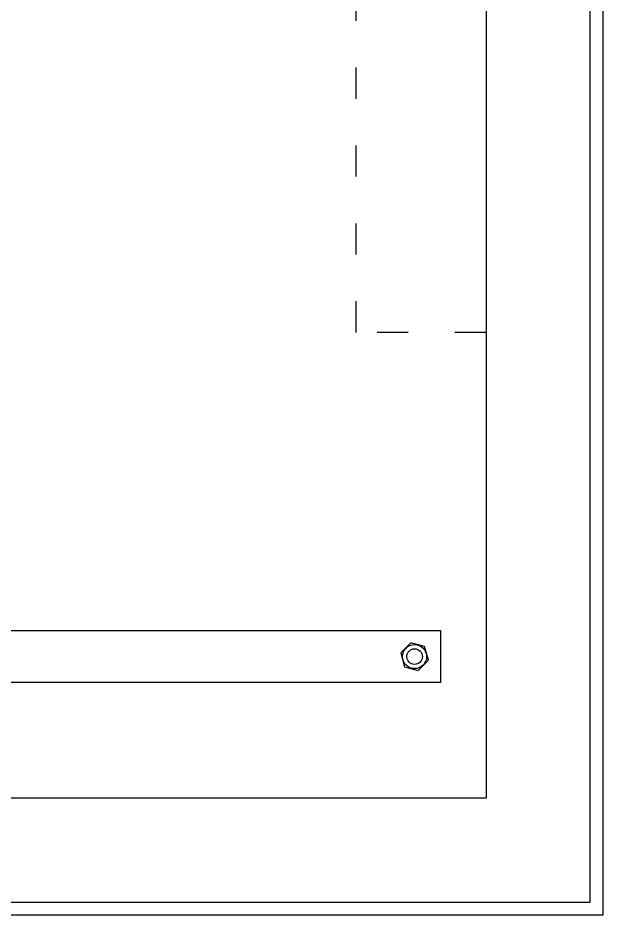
# Model space of a CAD drawing. Header units: millimetres. Extents: x 14879 to 38758, y -20740 to 1136.
# Drawn here: x 35591.9 to 35817.1, y -1711.8 to -1366.2 of the extents above; entities that cross this region are included whole.
import ezdxf

# ---------------------------------------------------------------- set-up
doc = ezdxf.new("R2010")
doc.units = ezdxf.units.MM
doc.linetypes.add('ACAD_ISO03W100', pattern=[30, 12, -18])

msp = doc.modelspace()

# ---------------------------------------------------------------- linework, layer by layer
for p, q in [((35817.11, -1711.79), (35817.11, 288.21)), ((35812.11, -1706.79), (35812.11, 283.21)), ((35772.11, 243.21), (35772.11, -1666.79)), ((35029.44, -1602.24), (35754.54, -1602.24)), ((35754.54, -1602.24), (35754.54, -1622.24)), ((35754.54, -1622.24), (35029.44, -1622.24)), ((35772.11, -1666.79), (34962.11, -1666.79)), ((35812.11, -1706.79), (35812.11, -1666.79)), ((34922.11, -1706.79), (35812.11, -1706.79)), ((35817.11, -1711.79), (34917.11, -1711.79))]:
    msp.add_line(p, q)
at = {"color": 1, "linetype": 'ACAD_ISO03W100'}
msp.add_lwpolyline([(35722.12, -361.79), (35772.11, -361.79), (35772.11, -1487.35), (35722.12, -1487.35)], close=True, dxfattribs=at)
at = {"color": 4}
msp.add_lwpolyline([(35739.22, -1610.82), (35740.65, -1616.13), (35745.96, -1617.55), (35749.85, -1613.67), (35748.42, -1608.35), (35743.11, -1606.93)], close=True, dxfattribs=at)
for radius in [4.64, 3]:
    msp.add_circle((35744.54, -1612.24), radius, dxfattribs=at)

doc.saveas('drawing.dxf')
